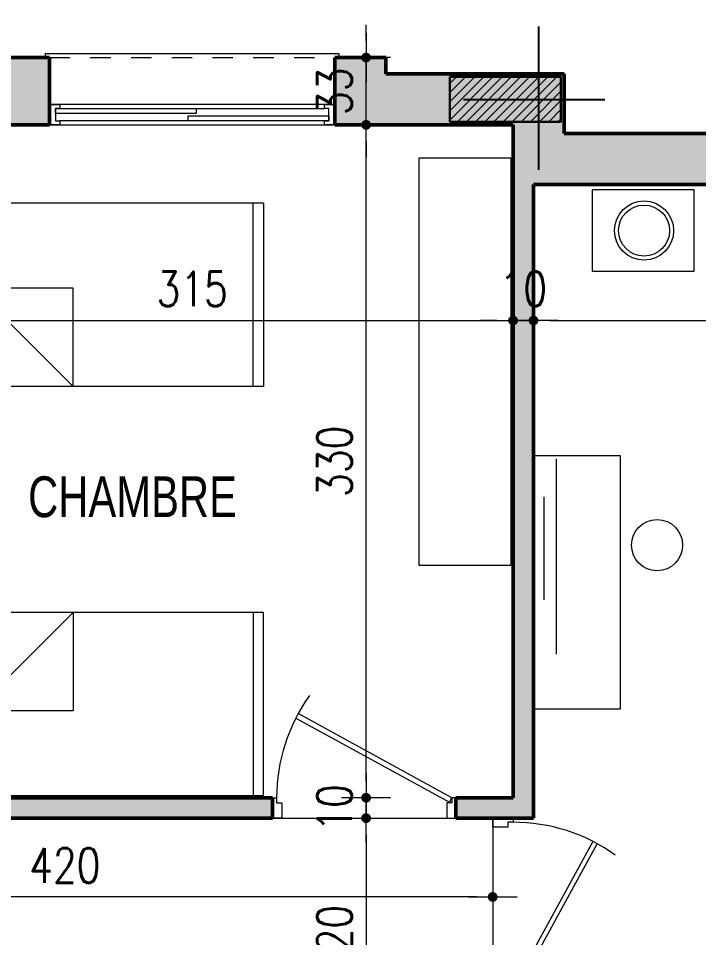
# Model space of a CAD drawing. Header units: millimetres. Extents: x 906 to 2589, y -1235 to -637.
# Drawn here: x 2563.015 to 2566.353, y -1214.95 to -1210.442 of the extents above; entities that cross this region are included whole.
import ezdxf

# ---------------------------------------------------------------- set-up
doc = ezdxf.new("R2010")
doc.units = ezdxf.units.MM
doc.linetypes.add('AXES', pattern=[2, 1.25, -0.25, 0.25, -0.25])
doc.linetypes.add('HIDDEN', pattern=[0.375, 0.25, -0.125])
doc.layers.get('DEFPOINTS').update_dxf_attribs({"color": 255, "lineweight": 13})
for name, color, linetype, lineweight in [('A-signe', 7, 'Continuous', 9), ('APPUITS', 7, 'Continuous', 18), ('DIM.', 4, 'Continuous', 25), ('interrompu', 7, 'HIDDEN', 15), ('MENUISERIE', 7, 'Continuous', 13), ('MEUBLE', 35, 'Continuous', 15), ('MUR 0.5', 7, 'Continuous', 50), ('POTEAUX ARCH', 7, 'Continuous', 30), ('POTEAUX HACHURE', 7, 'Continuous', 15), ('TEXTE', 7, 'Continuous', 20)]:
    doc.layers.add(name, color=color, linetype=linetype, lineweight=lineweight)
doc.layers.add('AXE', color=7, linetype='AXES')
doc.layers.add('TEINTE 1', color=30, linetype='Continuous')
doc.styles.add('atef', font='romans.shx', dxfattribs={"width": 0.8})
doc.styles.add('STYLE4', font='swisscl.ttf')
doc.dimstyles.new('COTEXT', dxfattribs={"dimscale": 0, "dimtxt": 0.17, "dimasz": 0.08, "dimexe": 0.015, "dimexo": 0.015, "dimgap": 0.07, "dimtad": 1, "dimdec": 0, "dimlfac": 100, "dimzin": 0, "dimdsep": 46, "dimtxsty": 'atef', "dimblk": 'SIG2', "dimcen": 0.15, "dimse1": 1, "dimse2": 1, "dimclrd": 256, "dimclre": 6, "dimclrt": 2, "dimadec": 0, "dimazin": 0, "dimtfac": 0.5, "dimtdec": 0, "dimtix": 1, "dimtmove": 2, "dimatfit": 1, "dimldrblk": 'SIG2', "dimfxl": 0.18, "dimtolj": 1, "dimtzin": 0, "dimlwd": 18, "dimarcsym": 0})

# ---------------------------------------------------------------- blocks, each defined once
blk = doc.blocks.new('PORTE 0.90')
at = {"layer": 'MENUISERIE'}
for points in [[(-0.7859, 0.3911), (-0.0325, -0.0217), (-0.02, 0), (-0.7742, 0.4132)], [(-0.9, 0), (-0.88, 0), (-0.88, -0.025), (-0.855, -0.025), (-0.855, -0.1), (-0.9, -0.1)], [(0, 0), (-0.02, 0), (-0.02, -0.025), (-0.045, -0.025), (-0.045, -0.1), (0, -0.1)]]:
    blk.add_lwpolyline(points, dxfattribs=at)
blk.add_arc((-0.02, 0), 0.86, 144.3645, 180, dxfattribs=at)
blk = doc.blocks.new('SIG2')
at = {"layer": 'A-signe'}
for p, q in [((0, 1.5), (0, 0.5)), ((-1.5, 0), (-0.5, 0)), ((-0.5, 0), (0.5, 0)), ((0, 0.5), (0, -0.5)), ((0.5, 0), (1.5, 0)), ((0, -0.5), (0, -1.5))]:
    blk.add_line(p, q, dxfattribs=at)
at = {"layer": 'A-signe', "const_width": 0.3}
blk.add_lwpolyline([(-0.15, 0, 1), (0.15, 0, 1)], format="xyb", close=True, dxfattribs=at)
blk = doc.blocks.new('*D1186')
at = {"layer": 'DEFPOINTS', "color": 0, "transparency": 16777216}
for p in [(2564.7214, -1210.634), (2564.7428, -1210.634), (2564.5678, -1210.964)]:
    blk.add_point(p, dxfattribs=at)
at = {"layer": 'DIM.', "lineweight": 18, "transparency": 16777216}
for p, q in [((2564.7214, -1210.554), (2564.7214, -1210.474)), ((2564.7214, -1210.964), (2564.7214, -1210.634)), ((2564.7214, -1211.044), (2564.7214, -1211.124))]:
    blk.add_line(p, q, dxfattribs=at)
at = {"layer": 'DIM.', "lineweight": 18, "transparency": 16777216, "xscale": 0.08, "yscale": 0.08, "zscale": 0.08}
for p, rotation in [((2564.7214, -1210.634), 270), ((2564.7214, -1210.964), 90)]:
    blk.add_blockref('SIG2', p, dxfattribs=dict(at, rotation=rotation))
at = {"layer": 'DIM.', "color": 2, "transparency": 16777216, "insert": (2564.5664, -1210.799), "char_height": 0.17, "attachment_point": 5, "rotation": 90, "style": 'atef'}
blk.add_mtext('\\A1;33', dxfattribs=at)
blk = doc.blocks.new('*D1199')
at = {"layer": 'DEFPOINTS', "color": 0, "transparency": 16777216}
for p in [(2564.7214, -1210.964), (2565.4428, -1210.964), (2565.4428, -1214.264)]:
    blk.add_point(p, dxfattribs=at)
at = {"layer": 'DIM.', "lineweight": 18, "transparency": 16777216}
blk.add_line((2564.7214, -1214.184), (2564.7214, -1211.044), dxfattribs=at)
at = {"layer": 'DIM.', "lineweight": 18, "transparency": 16777216, "xscale": 0.08, "yscale": 0.08, "zscale": 0.08}
for p, rotation in [((2564.7214, -1210.964), 90), ((2564.7214, -1214.264), 270)]:
    blk.add_blockref('SIG2', p, dxfattribs=dict(at, rotation=rotation))
at = {"layer": 'DIM.', "color": 2, "transparency": 16777216, "insert": (2564.5664, -1212.614), "char_height": 0.17, "attachment_point": 5, "rotation": 90, "style": 'atef'}
blk.add_mtext('\\A1;330', dxfattribs=at)
blk = doc.blocks.new('*D1209')
at = {"layer": 'DEFPOINTS', "color": 0, "transparency": 16777216}
for p in [(2562.2928, -1211.1761), (2565.4428, -1211.7372), (2565.4428, -1211.9234)]:
    blk.add_point(p, dxfattribs=at)
at = {"layer": 'DIM.', "lineweight": 18, "transparency": 16777216}
blk.add_line((2562.3728, -1211.9234), (2565.3628, -1211.9234), dxfattribs=at)
at = {"layer": 'DIM.', "lineweight": 18, "transparency": 16777216, "xscale": 0.08, "yscale": 0.08, "zscale": 0.08, "rotation": 180}
blk.add_blockref('SIG2', (2562.2928, -1211.9234), dxfattribs=at)
at = {"layer": 'DIM.', "lineweight": 18, "transparency": 16777216, "xscale": 0.08, "yscale": 0.08, "zscale": 0.08}
blk.add_blockref('SIG2', (2565.4428, -1211.9234), dxfattribs=at)
at = {"layer": 'DIM.', "color": 2, "transparency": 16777216, "insert": (2563.8678, -1211.7684), "char_height": 0.17, "attachment_point": 5, "style": 'atef'}
blk.add_mtext('\\A1;315', dxfattribs=at)
blk = doc.blocks.new('*D1089')
at = {"layer": 'DEFPOINTS', "color": 0, "transparency": 16777216}
for p in [(2565.4428, -1211.7436), (2565.5428, -1211.8472), (2565.5428, -1211.9234)]:
    blk.add_point(p, dxfattribs=at)
at = {"layer": 'DIM.', "lineweight": 18, "transparency": 16777216}
for p, q in [((2565.3628, -1211.9234), (2565.2828, -1211.9234)), ((2565.4428, -1211.9234), (2565.5428, -1211.9234)), ((2565.6228, -1211.9234), (2565.7028, -1211.9234))]:
    blk.add_line(p, q, dxfattribs=at)
at = {"layer": 'DIM.', "lineweight": 18, "transparency": 16777216, "xscale": 0.08, "yscale": 0.08, "zscale": 0.08}
blk.add_blockref('SIG2', (2565.4428, -1211.9234), dxfattribs=at)
at = {"layer": 'DIM.', "lineweight": 18, "transparency": 16777216, "xscale": 0.08, "yscale": 0.08, "zscale": 0.08, "rotation": 180}
blk.add_blockref('SIG2', (2565.5428, -1211.9234), dxfattribs=at)
at = {"layer": 'DIM.', "color": 2, "transparency": 16777216, "insert": (2565.4928, -1211.7684), "char_height": 0.17, "attachment_point": 5, "style": 'atef'}
blk.add_mtext('\\A1;10', dxfattribs=at)
blk = doc.blocks.new('*D1090')
at = {"layer": 'DEFPOINTS', "color": 0, "transparency": 16777216}
for p in [(2568.5428, -1211.648), (2565.5428, -1211.8472), (2568.5428, -1211.9234)]:
    blk.add_point(p, dxfattribs=at)
at = {"layer": 'DIM.', "lineweight": 18, "transparency": 16777216}
blk.add_line((2565.6228, -1211.9234), (2568.4628, -1211.9234), dxfattribs=at)
at = {"layer": 'DIM.', "lineweight": 18, "transparency": 16777216, "xscale": 0.08, "yscale": 0.08, "zscale": 0.08, "rotation": 180}
blk.add_blockref('SIG2', (2565.5428, -1211.9234), dxfattribs=at)
at = {"layer": 'DIM.', "lineweight": 18, "transparency": 16777216, "xscale": 0.08, "yscale": 0.08, "zscale": 0.08}
blk.add_blockref('SIG2', (2568.5428, -1211.9234), dxfattribs=at)
at = {"layer": 'DIM.', "color": 2, "transparency": 16777216, "insert": (2567.0428, -1211.7684), "char_height": 0.17, "attachment_point": 5, "style": 'atef'}
blk.add_mtext('\\A1;300', dxfattribs=at)
blk = doc.blocks.new('*D1093')
at = {"layer": 'DEFPOINTS', "color": 0, "transparency": 16777216}
for p in [(2565.1985, -1214.364), (2564.7214, -1215.564), (2565.0305, -1215.564)]:
    blk.add_point(p, dxfattribs=at)
at = {"layer": 'DIM.', "lineweight": 18, "transparency": 16777216}
blk.add_line((2564.7214, -1214.444), (2564.7214, -1215.484), dxfattribs=at)
at = {"layer": 'DIM.', "lineweight": 18, "transparency": 16777216, "xscale": 0.08, "yscale": 0.08, "zscale": 0.08}
for p, rotation in [((2564.7214, -1214.364), 90), ((2564.7214, -1215.564), 270)]:
    blk.add_blockref('SIG2', p, dxfattribs=dict(at, rotation=rotation))
at = {"layer": 'DIM.', "color": 2, "transparency": 16777216, "insert": (2564.5664, -1214.964), "char_height": 0.17, "attachment_point": 5, "rotation": 90, "style": 'atef'}
blk.add_mtext('\\A1;120', dxfattribs=at)
blk = doc.blocks.new('*D1320')
at = {"layer": 'DEFPOINTS', "color": 0, "transparency": 16777216}
for p in [(2564.7214, -1214.264), (2565.2523, -1214.264), (2565.2523, -1214.364)]:
    blk.add_point(p, dxfattribs=at)
at = {"layer": 'DIM.', "lineweight": 18, "transparency": 16777216}
for p, q in [((2564.7214, -1214.184), (2564.7214, -1214.104)), ((2564.7214, -1214.364), (2564.7214, -1214.264)), ((2564.7214, -1214.444), (2564.7214, -1214.524))]:
    blk.add_line(p, q, dxfattribs=at)
at = {"layer": 'DIM.', "lineweight": 18, "transparency": 16777216, "xscale": 0.08, "yscale": 0.08, "zscale": 0.08}
for p, rotation in [((2564.7214, -1214.264), 270), ((2564.7214, -1214.364), 90)]:
    blk.add_blockref('SIG2', p, dxfattribs=dict(at, rotation=rotation))
at = {"layer": 'DIM.', "color": 2, "transparency": 16777216, "insert": (2564.5664, -1214.314), "char_height": 0.17, "attachment_point": 5, "rotation": 90, "style": 'atef'}
blk.add_mtext('\\A1;10', dxfattribs=at)
blk = doc.blocks.new('*D1330')
at = {"layer": 'DEFPOINTS', "color": 0, "transparency": 16777216}
for p in [(2561.1428, -1214.364), (2565.3428, -1214.364), (2561.1428, -1214.7504)]:
    blk.add_point(p, dxfattribs=at)
at = {"layer": 'DIM.', "lineweight": 18, "transparency": 16777216}
blk.add_line((2565.2628, -1214.7504), (2561.2228, -1214.7504), dxfattribs=at)
at = {"layer": 'DIM.', "lineweight": 18, "transparency": 16777216, "xscale": 0.08, "yscale": 0.08, "zscale": 0.08, "rotation": 180}
blk.add_blockref('SIG2', (2561.1428, -1214.7504), dxfattribs=at)
at = {"layer": 'DIM.', "lineweight": 18, "transparency": 16777216, "xscale": 0.08, "yscale": 0.08, "zscale": 0.08}
blk.add_blockref('SIG2', (2565.3428, -1214.7504), dxfattribs=at)
at = {"layer": 'DIM.', "color": 2, "transparency": 16777216, "insert": (2563.2428, -1214.5954), "char_height": 0.17, "attachment_point": 5, "style": 'atef'}
blk.add_mtext('\\A1;420', dxfattribs=at)
blk = doc.blocks.new('A$C4AA77CC6')
at = {"linetype": 'ByBlock'}
for p, q in [((1.1226, 2.0646), (0, 0.5318)), ((1.8487, 1.5329), (1.1226, 2.0646)), ((1.0926, 2.0237), (1.8187, 1.4919)), ((1.8487, 1.5329), (0.7261, 0)), ((0.5703, 1.3105), (0.9596, 1.0253)), ((0.6745, 0.636), (0.5703, 1.3105)), ((0.9596, 1.0253), (0.6745, 0.636)), ((0.3964, 0.9656), (0.1713, 0.6582)), ((0.6526, 0.778), (0.3964, 0.9656)), ((0.1713, 0.6582), (0.6426, 0.313)), ((1.0112, 0.3894), (0.6745, 0.636)), ((0.7561, 0.041), (0.03, 0.5727)), ((0, 0.5318), (0.7261, 0)), ((0.6426, 0.313), (0.8077, 0.5384))]:
    blk.add_line(p, q, dxfattribs=at)

msp = doc.modelspace()

# ---------------------------------------------------------------- hatches: boundary and pattern name
at = {"layer": 'POTEAUX HACHURE'}
h = msp.add_hatch(dxfattribs=at)
h.set_pattern_fill('ANSI31', color=256, scale=0.01)
h.set_pattern_definition([(45, (1523.07713, -320.848652), (-0.0224506403, 0.0224506403), [])])
h.paths.add_polyline_path([(2565.1325, -1210.9485), (2565.6778, -1210.949), (2565.6778, -1210.729), (2565.1325, -1210.7285)])
at = {"layer": 'TEINTE 1'}
h = msp.add_hatch(color=256, dxfattribs=at)
h.dxf.hatch_style = 1
h.paths.add_polyline_path([(2563.1678, -1210.634), (2562.9178, -1210.634), (2562.9178, -1210.714), (2561.6928, -1210.714), (2561.6928, -1210.634), (2561.4428, -1210.634), (2561.4428, -1210.964), (2562.1928, -1210.964), (2562.1928, -1214.264), (2562.1099, -1214.264), (2562.1099, -1214.364), (2564.2624, -1214.364), (2564.2624, -1214.264), (2562.2928, -1214.264), (2562.2928, -1210.964), (2563.1678, -1210.964)])
h = msp.add_hatch(color=256, dxfattribs=at)
h.dxf.hatch_style = 1
h.paths.add_polyline_path([(2565.6928, -1210.714), (2564.8178, -1210.714), (2564.8178, -1210.634), (2564.5678, -1210.634), (2564.5678, -1210.964), (2565.4428, -1210.964), (2565.4428, -1214.264), (2565.1624, -1214.264), (2565.1624, -1214.364), (2565.5428, -1214.364), (2565.5428, -1211.2561), (2568.5428, -1211.2561), (2568.5428, -1212.6061), (2568.8728, -1212.6061), (2568.8728, -1212.3561), (2568.7928, -1212.3561), (2568.7928, -1211.0061), (2565.6928, -1211.0061)])

# ---------------------------------------------------------------- linework, layer by layer
at = {"layer": 'APPUITS'}
msp.add_lwpolyline([(2563.1478, -1210.634), (2563.1478, -1210.614), (2564.5878, -1210.614), (2564.5878, -1210.634)], dxfattribs=at)
at = {"layer": 'AXE'}
for p, q in [((2565.5678, -1210.4809), (2565.5678, -1211.1839)), ((2565.1995, -1210.839), (2565.8927, -1210.839))]:
    msp.add_line(p, q, dxfattribs=at)
at = {"layer": 'interrompu', "ltscale": 0.2}
msp.add_line((2563.1678, -1210.634), (2564.5678, -1210.634), dxfattribs=at)
at = {"layer": 'MENUISERIE', "color": 2, "linetype": 'Continuous'}
for p, q in [((2564.5678, -1210.864), (2563.1678, -1210.864)), ((2563.2178, -1210.884), (2564.5178, -1210.884)), ((2564.5178, -1210.944), (2563.2178, -1210.944)), ((2563.1678, -1210.964), (2564.5678, -1210.964))]:
    msp.add_line(p, q, dxfattribs=at)
at = {"layer": 'MENUISERIE'}
for p, q in [((2564.2624, -1214.364), (2565.1624, -1214.364)), ((2565.3428, -1214.364), (2565.3428, -1215.264))]:
    msp.add_line(p, q, dxfattribs=at)
at = {"layer": 'MENUISERIE', "color": 2, "linetype": 'Continuous', "extrusion": (0, 0, -1)}
for points in [[(-2563.1678, -1210.864), (-2563.2178, -1210.864), (-2563.2178, -1210.884), (-2563.1978, -1210.884), (-2563.1978, -1210.944), (-2563.2178, -1210.944), (-2563.2178, -1210.964), (-2563.1678, -1210.964), (-2563.1678, -1210.964)], [(-2563.8878, -1210.884), (-2563.8878, -1210.909), (-2563.1978, -1210.909), (-2563.1978, -1210.884), (-2563.1978, -1210.884)], [(-2564.5678, -1210.864), (-2564.5678, -1210.964), (-2564.5178, -1210.964), (-2564.5178, -1210.944), (-2564.5378, -1210.944), (-2564.5378, -1210.884), (-2564.5178, -1210.884), (-2564.5178, -1210.864), (-2564.5178, -1210.864)], [(-2564.5378, -1210.919), (-2564.5378, -1210.944), (-2563.8478, -1210.944), (-2563.8478, -1210.919), (-2563.8478, -1210.919)]]:
    msp.add_lwpolyline(points, close=True, dxfattribs=at)
at = {"layer": 'MEUBLE'}
for points in [[(2564.9823, -1211.1249), (2565.4323, -1211.1249), (2565.4323, -1213.1249), (2564.9823, -1213.1249)], [(2566.3312, -1211.2823), (2565.8312, -1211.2823), (2565.8312, -1211.6823), (2566.3312, -1211.6823)], [(2565.543, -1213.8295), (2565.543, -1212.5859), (2565.9687, -1212.5859), (2565.9687, -1213.8295)]]:
    msp.add_lwpolyline(points, close=True, dxfattribs=at)
for points in [[(2565.654, -1212.6011), (2565.654, -1213.5604)], [(2565.5941, -1212.7881), (2565.5941, -1213.2934)]]:
    msp.add_lwpolyline(points, dxfattribs=at)
for centre, radius in [((2566.0856, -1211.4823), 0.1451), ((2566.0856, -1211.4823), 0.1251), ((2566.1494, -1213.0251), 0.1255)]:
    msp.add_circle(centre, radius, dxfattribs=at)
at = {"layer": 'MUR 0.5'}
for p, q in [((2563.1678, -1210.634), (2562.9178, -1210.634)), ((2563.1678, -1210.964), (2563.1678, -1210.634)), ((2564.8178, -1210.634), (2564.5678, -1210.634)), ((2564.5678, -1210.634), (2564.5678, -1210.964)), ((2564.8178, -1210.714), (2564.8178, -1210.634)), ((2564.8178, -1210.714), (2565.6928, -1210.714)), ((2565.6928, -1210.714), (2565.6928, -1211.0061)), ((2562.2928, -1210.964), (2563.1678, -1210.964)), ((2564.5678, -1210.964), (2565.4428, -1210.964)), ((2565.4428, -1210.964), (2565.4428, -1214.264)), ((2568.7928, -1211.0061), (2565.6928, -1211.0061)), ((2568.5428, -1211.2561), (2565.5428, -1211.2561)), ((2565.5428, -1211.2561), (2565.5428, -1214.364)), ((2564.2624, -1214.264), (2562.2928, -1214.264)), ((2564.2624, -1214.264), (2564.2624, -1214.364)), ((2565.1624, -1214.264), (2565.1624, -1214.364)), ((2565.4428, -1214.264), (2565.1624, -1214.264)), ((2564.2624, -1214.364), (2562.1099, -1214.364)), ((2565.5428, -1214.364), (2565.1624, -1214.364))]:
    msp.add_line(p, q, dxfattribs=at)
at = {"layer": 'POTEAUX ARCH'}
msp.add_lwpolyline([(2565.1325, -1210.9485), (2565.6778, -1210.949), (2565.6778, -1210.729), (2565.1325, -1210.7285)], close=True, dxfattribs=at)

# ---------------------------------------------------------------- block references
at = {"layer": 'MENUISERIE'}
msp.add_blockref('PORTE 0.90', (2565.1624, -1214.264), dxfattribs=at)
at = {"layer": 'MENUISERIE', "rotation": 270}
msp.add_blockref('PORTE 0.90', (2565.4428, -1215.264), dxfattribs=at)
at = {"layer": 'MEUBLE', "xscale": -1, "rotation": 233.7826317551634}
msp.add_blockref('A$C4AA77CC6', (2561.8893, -1211.9333), dxfattribs=at)
at = {"layer": 'MEUBLE', "rotation": 306.2173682448366}
msp.add_blockref('A$C4AA77CC6', (2561.8893, -1213.6694), dxfattribs=at)

# ---------------------------------------------------------------- texts
at = {"layer": 'TEXTE', "style": 'STYLE4'}
msp.add_text('CHAMBRE', height=0.2, dxfattribs=at).set_placement((2563.0627, -1212.8879))

# ---------------------------------------------------------------- dimensions: what is measured, and where the dimension line sits
at = {"layer": 'DIM.'}
for base, p1, p2, picture, middle in [((2564.7214, -1210.634), (2564.5678, -1210.964), (2564.7428, -1210.634), '*D1186', (2564.5664, -1210.799)), ((2564.7214, -1210.964), (2565.4428, -1214.264), (2565.4428, -1210.964), '*D1199', (2564.5664, -1212.614)), ((2564.7214, -1214.264), (2565.2523, -1214.364), (2565.2523, -1214.264), '*D1320', (2564.5664, -1214.314)), ((2564.7214, -1215.564), (2565.1985, -1214.364), (2565.0305, -1215.564), '*D1093', (2564.5664, -1214.964))]:
    dim = msp.add_linear_dim(base=base, p1=p1, p2=p2, angle=90, dimstyle='COTEXT', override={"dimscale": 1}, dxfattribs=at)
    dim.commit()
    dim.dimension.update_dxf_attribs({"geometry": picture, "text_midpoint": middle})
at = {"layer": 'DIM.', "color": 1}
for base, p1, p2, picture, middle in [((2565.4428, -1211.9234), (2562.2928, -1211.1761), (2565.4428, -1211.7372), '*D1209', (2563.8678, -1211.7684)), ((2565.5428, -1211.9234), (2565.4428, -1211.7436), (2565.5428, -1211.8472), '*D1089', (2565.4928, -1211.7684)), ((2568.5428, -1211.9234), (2565.5428, -1211.8472), (2568.5428, -1211.648), '*D1090', (2567.0428, -1211.7684))]:
    dim = msp.add_linear_dim(base=base, p1=p1, p2=p2, dimstyle='COTEXT', override={"dimscale": 1}, dxfattribs=at)
    dim.commit()
    dim.dimension.update_dxf_attribs({"geometry": picture, "text_midpoint": middle})
at = {"layer": 'DIM.'}
dim = msp.add_linear_dim(base=(2561.1428, -1214.7504), p1=(2565.3428, -1214.364), p2=(2561.1428, -1214.364), dimstyle='COTEXT', override={"dimscale": 1}, dxfattribs=at)
dim.commit()
dim.dimension.update_dxf_attribs({"geometry": '*D1330', "text_midpoint": (2563.2428, -1214.5954)})

doc.saveas('drawing.dxf')
